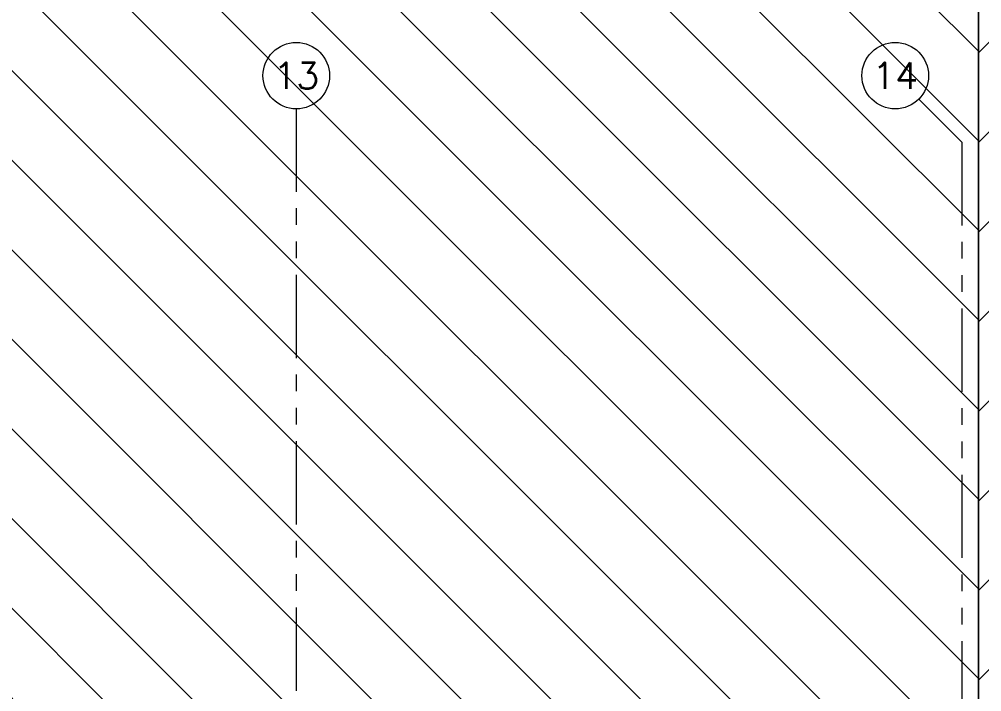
# Model space of a CAD drawing. Header units: millimetres. Extents: x 226317 to 226469, y 8188100 to 8188260.
# Drawn here: x 226420.4 to 226427.63, y 8188169.07 to 8188174.12 of the extents above; entities that cross this region are included whole.
import ezdxf
from ezdxf.enums import TextEntityAlignment as Align

# ---------------------------------------------------------------- set-up
doc = ezdxf.new("R2010")
doc.units = ezdxf.units.MM
for name, pattern in [('CENTER', [2, 1.25, -0.25, 0.25, -0.25]), ('PHANTOM', [2.5, 1.25, -0.25, 0.25, -0.25, 0.25, -0.25]), ('PHANTOM2', [1.25, 0.625, -0.125, 0.125, -0.125, 0.125, -0.125])]:
    doc.linetypes.add(name, pattern=pattern)
doc.layers.add('A-EJES', color=8, linetype='PHANTOM')
doc.layers.add('A-ESTRUCTURA-HATCH', color=8, linetype='Continuous')
doc.layers.add('A-ETAPAS', color=8, linetype='Continuous', lineweight=35, plot=False)
doc.styles.add('ROMANS', font='ROMANS.shx', dxfattribs={"oblique": 10})

# ---------------------------------------------------------------- blocks, each defined once
blk = doc.blocks.new('EST P2')
at = {"layer": 'A-ESTRUCTURA-HATCH', "lineweight": 0}
h = blk.add_hatch(dxfattribs=at)
h.set_pattern_fill('ANSI31', color=8, scale=0.02)
h.set_pattern_definition([(45, (-226392.07709, -8188163.05961), (-0.04490128060535, 0.04490128060535), [])])
h.paths.add_polyline_path([(-3.61, 5.05), (-3.61, 4.85), (-44.785, 4.85), (-44.785, -0.15), (-46.99, -0.15), (-46.99, -11.15), (-3.61, -11.1501), (-3.61, -11.4001), (-47.24, -11.4), (-47.24, 0.15), (-45.035, 0.15), (-45.035, 5.0497)])
h.paths.add_polyline_path([(5.8757, 4.85), (5.8757, 5.05), (35.53, 5.05), (35.53, 4.85)])
h.paths.add_polyline_path([(35.58, -11.1501), (71.88, -11.1501), (71.88, -11.4001), (35.58, -11.4)])
h.paths.add_polyline_path([(-3.56, -11.15), (35.53, -11.15), (35.53, -11.4001), (-3.56, -11.4001)])
edge = h.paths.add_edge_path()
edge.add_arc((63.3007, -0.15), 9.7, 360, 540)
edge.add_line((53.6007, -0.15), (53.8007, -0.15))
edge.add_arc((63.3007, -0.15), 9.5, 0, 180, ccw=False)
edge.add_line((72.8007, -0.15), (73.0007, -0.15))
h.paths.add_polyline_path([(47.915, 5.05), (35.58, 5.05), (35.58, 4.85), (47.915, 4.85)])
edge = h.paths.add_edge_path()
edge.add_arc((63.3007, -0.15), 3.3, 0.00108, 49.99451)
edge.add_line((65.4221, 2.3777), (65.4222, -0.15))
edge.add_line((65.4222, -0.15), (65.2722, -0.15))
edge.add_line((65.2722, -0.15), (65.2721, 2.4964))
edge.add_arc((63.3007, -0.15), 3.3, 53.31547, 179.99992)
edge.add_line((60.0007, -0.15), (59.8007, -0.15))
edge.add_arc((63.3007, -0.15), 3.5, 0.00102, 179.99993, ccw=False)
edge.add_line((66.8007, -0.1499), (66.6007, -0.1499))
edge.add_line((66.6007, -0.1499), (66.6007, -0.1499))
h.paths.add_polyline_path([(51.865, 4.85), (53.3757, 4.85), (53.3757, 5.05), (51.865, 5.05)])
blk = doc.blocks.new('EJES 1P')
at = {"layer": 'A-EJES', "color": 8, "linetype": 'PHANTOM2', "lineweight": 0}
blk.add_line((80.0911, 5.4156), (80.4143, 5.0924), dxfattribs=at)
for points in [[(75.4143, 5.3453), (75.4143, -4.1582)], [(80.4143, 5.0924), (80.4143, -4.1582)]]:
    blk.add_lwpolyline(points, dxfattribs=at)
at = {"layer": 'A-EJES', "color": 8, "linetype": 'Continuous', "lineweight": 0}
for centre in [(75.4143, 5.5924), (79.9143, 5.5924)]:
    blk.add_circle(centre, 0.25, dxfattribs=at)
at = {"layer": 'A-EJES', "color": 8, "linetype": 'Continuous', "lineweight": 0, "style": 'ROMANS'}
for s, p in [('13', (75.4143, 5.5924)), ('14', (79.9143, 5.5924))]:
    blk.add_text(s, height=0.2, dxfattribs=at).set_placement(p, align=Align.MIDDLE_CENTER)
blk = doc.blocks.new('arq. estac.')
at = {"layer": 'A-ETAPAS', "color": 8, "linetype": 'CENTER', "lineweight": 0}
blk.add_line((226723.0291, 8188264.9456), (226723.0291, 8188104.9663), dxfattribs=at)
for name, p in [('EJES 1P', (226642.4898, 8188172.7539)), ('EST P2', (226687.4991, 8188167.7039))]:
    blk.add_blockref(name, p)

msp = doc.modelspace()

# ---------------------------------------------------------------- block references
msp.add_blockref('arq. estac.', (-295.422, -4.6455))

# ---------------------------------------------------------------- next in the draw order: hatches: boundary and pattern name
at = {"lineweight": 0}
h = msp.add_hatch(dxfattribs=at)
h.set_pattern_fill('ANSI31', color=8, scale=0.15, angle=90)
h.set_pattern_definition([(135, (223333.8228, 8186528.11445), (-0.336759605, -0.336759605), [])])
h.paths.add_polyline_path([(226415.2721, 8188151.0891), (226427.607, 8188151.0891), (226427.607, 8188176.283), (226415.2721, 8188176.283)])
h.paths.add_polyline_path([(226426.0651, 8188161.4219), (226426.0651, 8188159.643), (226416.5828, 8188159.643), (226416.5828, 8188161.4219)], flags=16)
h.paths.add_polyline_path([(226419.0741, 8188159.9737), (226423.5738, 8188159.9737), (226423.5738, 8188160.3615), (226419.0741, 8188160.3615)], flags=8)
h.paths.add_polyline_path([(226419.1539, 8188160.3385), (226423.494, 8188160.3385), (226423.494, 8188160.7266), (226419.1539, 8188160.7266)], flags=8)
h.paths.add_polyline_path([(226418.9885, 8188160.7034), (226423.6593, 8188160.7034), (226423.6593, 8188161.0914), (226418.9885, 8188161.0914)], flags=8)
h = msp.add_hatch(dxfattribs=at)
h.set_pattern_fill('ANSI31', color=8, scale=0.15)
h.set_pattern_definition([(45, (223326.375, 8186528.11445), (-0.336759605, 0.336759605), [])])
h.paths.add_polyline_path([(226466.1167, 8188176.283), (226427.607, 8188176.283), (226427.607, 8188151.0891), (226466.1167, 8188151.0891)])
h.paths.add_polyline_path([(226442.1207, 8188161.4219), (226451.6031, 8188161.4219), (226451.6031, 8188159.643), (226442.1207, 8188159.643)], flags=16)
h.paths.add_polyline_path([(226444.612, 8188159.9735), (226449.1118, 8188159.9735), (226449.1118, 8188160.3615), (226444.612, 8188160.3615)], flags=8)
h.paths.add_polyline_path([(226444.6918, 8188160.3385), (226449.0319, 8188160.3385), (226449.0319, 8188160.7266), (226444.6918, 8188160.7266)], flags=8)
h.paths.add_polyline_path([(226444.5265, 8188160.7034), (226449.1973, 8188160.7034), (226449.1973, 8188161.0914), (226444.5265, 8188161.0914)], flags=8)

# ---------------------------------------------------------------- next in the draw order: linework, layer by layer
at = {"color": 8, "lineweight": 0}
for points in [[(226415.2721, 8188176.283), (226427.607, 8188176.283), (226427.607, 8188151.0891), (226415.2721, 8188151.0891)], [(226427.607, 8188176.283), (226466.1167, 8188176.283), (226466.1167, 8188151.0891), (226427.607, 8188151.0891)]]:
    msp.add_lwpolyline(points, close=True, dxfattribs=at)

doc.saveas('drawing.dxf')
